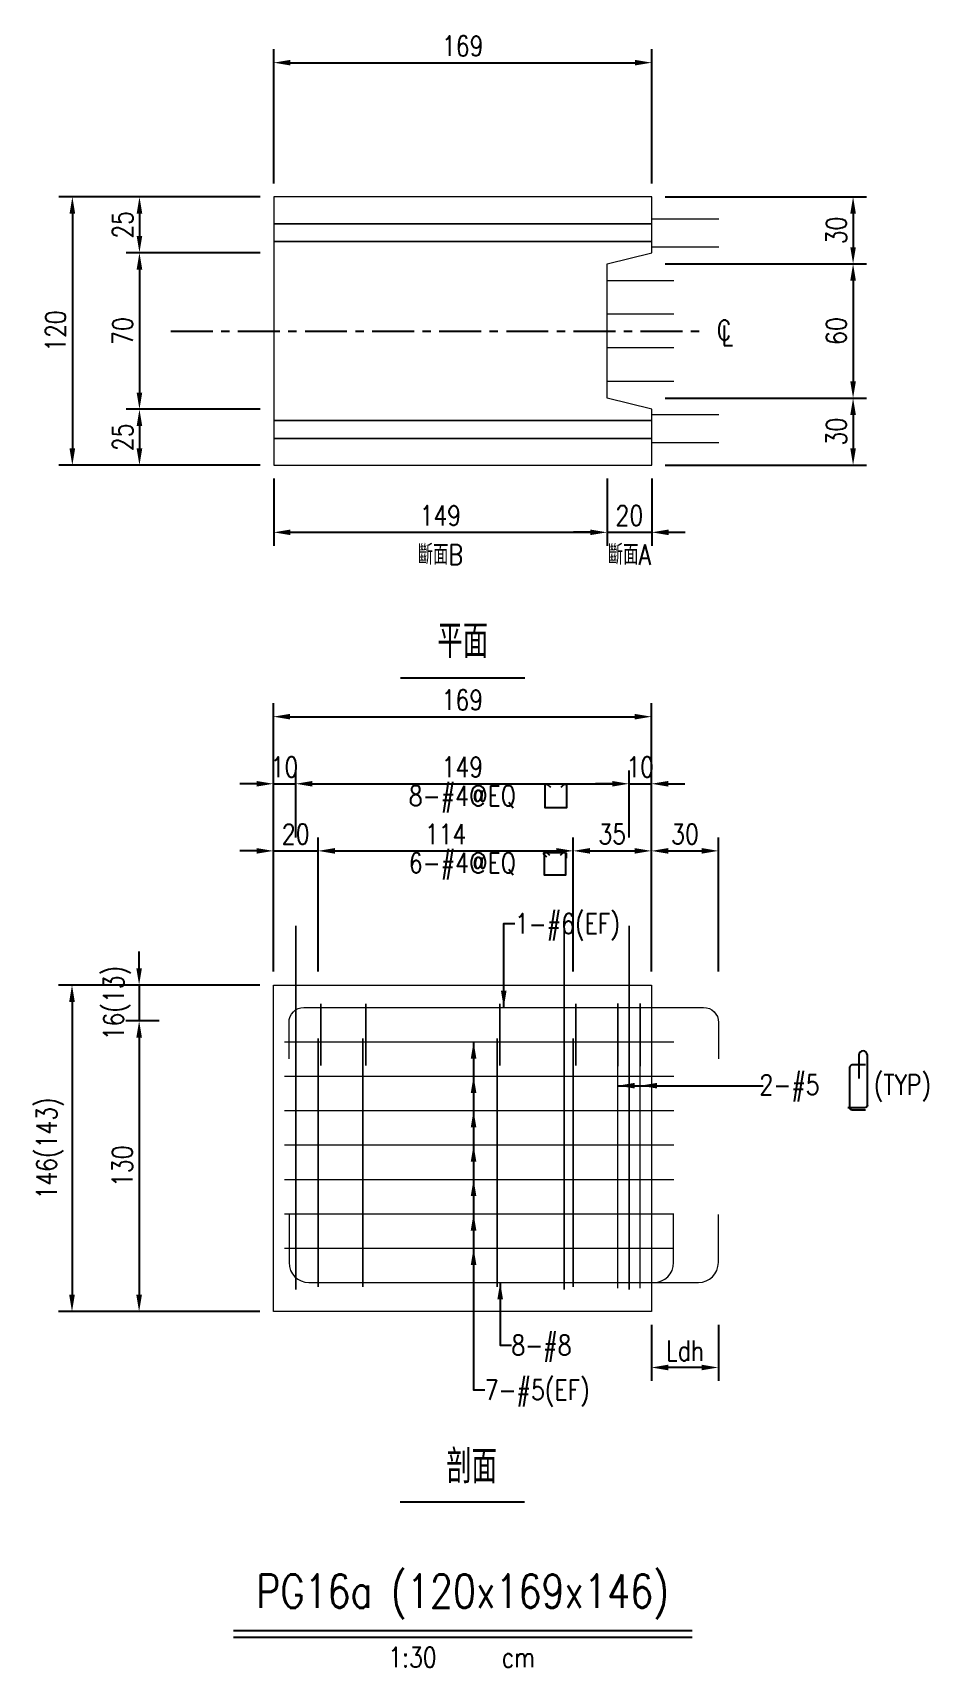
# Model space of a CAD drawing. Extents: x -4754 to 10419, y -19960 to 3841.
# Drawn here: x 4047 to 4447, y 2683 to 3414 of the extents above; entities that cross this region are included whole.
import ezdxf
from ezdxf.enums import TextEntityAlignment as Align

# ---------------------------------------------------------------- set-up
doc = ezdxf.new("R2010")
doc.units = 0
doc.header["$LTSCALE"] = 3
doc.linetypes.add('CENTER', pattern=[2, 1.25, -0.25, 0.25, -0.25])
doc.layers.get('0').update_dxf_attribs({"linetype": 'CONTINUOUS'})
doc.layers.add('HB_0', color=7, linetype='CONTINUOUS', transparency=0.5)
for name, color, linetype in [('HB_DIM', 1, 'CONTINUOUS'), ('HB_TXT_CTEXT', 2, 'CONTINUOUS'), ('鋼筋', 3, 'CONTINUOUS')]:
    doc.layers.add(name, color=color, linetype=linetype)
doc.styles.get("Standard").update_dxf_attribs({"font": 'ROMANS.shx', "width": 0.8, "bigfont": 'LCHINA.shx'})
doc.dimstyles.new('30', dxfattribs={"dimscale": 3, "dimtxt": 3, "dimasz": 2.5, "dimexe": 2, "dimexo": 2, "dimgap": 1, "dimtad": 1, "dimdsep": 46, "dimtxsty": 'Standard', "dimcen": 0, "dimclrd": 256, "dimclre": 256, "dimclrt": 2, "dimadec": 0, "dimazin": 0, "dimtfac": 1, "dimtix": 1, "dimtmove": 2, "dimatfit": 3, "dimfxl": 1, "dimtolj": 1, "dimtzin": 0, "dimarcsym": 0})

# ---------------------------------------------------------------- blocks, each defined once
blk = doc.blocks.new('beam_Topview')
at = {"layer": 'HB_TXT_CTEXT', "color": 4, "linetype": 'Continuous'}
blk.add_line((-27.76, 0), (27.76, 0), dxfattribs=at)
at = {"layer": 'HB_TXT_CTEXT', "color": 4, "linetype": 'Continuous', "width": 0.8}
blk.add_text('平面', height=15, rotation=360, dxfattribs=at).set_placement((0, 16.5), align=Align.MIDDLE)
blk = doc.blocks.new('beam_title')
at = {"layer": 'HB_TXT_CTEXT', "color": 3, "linetype": 'Continuous'}
blk.add_line((-102.52, 3), (102.52, 3), dxfattribs=at)
at = {"layer": 'HB_TXT_CTEXT', "color": 1, "linetype": 'Continuous'}
blk.add_line((-102.52, 0), (102.52, 0), dxfattribs=at)
at = {"color": 3, "linetype": 'Continuous', "width": 0.8}
blk.add_attdef('A', text='', height=15, dxfattribs=at).set_placement((0, 19.49), align=Align.MIDDLE)
at = {"color": 2, "linetype": 'Continuous', "width": 0.8}
for tag, p in [('1:30', (-22.44, -9)), ('CM', (24.84, -9))]:
    blk.add_attdef(tag, text='', height=9, dxfattribs=at).set_placement(p, align=Align.MIDDLE)
blk = doc.blocks.new('*D141')
at = {"layer": 'HB_DIM', "linetype": 'Continuous', "lineweight": -2}
for p, q in [((4154.22, 3346.95), (4154.22, 3406.95)), ((4323.22, 3346.95), (4323.22, 3406.95)), ((4161.72, 3400.95), (4315.72, 3400.95))]:
    blk.add_line(p, q, dxfattribs=at)
at = {"layer": 'HB_DIM'}
for points in [[(4161.72, 3402.2), (4161.72, 3399.7), (4154.22, 3400.95)], [(4315.72, 3399.7), (4315.72, 3402.2), (4323.22, 3400.95)]]:
    blk.add_solid(points, dxfattribs=at)
at = {"layer": 'HB_DIM', "color": 2, "linetype": 'Continuous', "insert": (4238.72, 3408.45), "char_height": 9, "attachment_point": 5, "rotation": 0}
blk.add_mtext('\\A1;169', dxfattribs=at)
blk = doc.blocks.new('*D142')
at = {"layer": 'HB_DIM', "linetype": 'Continuous', "lineweight": -2}
for p, q in [((4154.22, 3214.95), (4154.22, 3184.95)), ((4303.22, 3214.95), (4303.22, 3184.95)), ((4161.72, 3190.95), (4295.72, 3190.95))]:
    blk.add_line(p, q, dxfattribs=at)
at = {"layer": 'HB_DIM'}
for points in [[(4161.72, 3192.2), (4161.72, 3189.7), (4154.22, 3190.95)], [(4295.72, 3189.7), (4295.72, 3192.2), (4303.22, 3190.95)]]:
    blk.add_solid(points, dxfattribs=at)
at = {"layer": 'HB_DIM', "color": 2, "linetype": 'Continuous', "insert": (4228.72, 3198.45), "char_height": 9, "attachment_point": 5, "rotation": 0}
blk.add_mtext('\\A1;149', dxfattribs=at)
blk = doc.blocks.new('*D143')
at = {"layer": 'HB_DIM', "linetype": 'Continuous', "lineweight": -2}
for p, q in [((4303.22, 3214.95), (4303.22, 3184.95)), ((4323.22, 3214.95), (4323.22, 3184.95)), ((4295.72, 3190.95), (4288.22, 3190.95)), ((4303.22, 3190.95), (4323.22, 3190.95)), ((4330.72, 3190.95), (4338.22, 3190.95))]:
    blk.add_line(p, q, dxfattribs=at)
at = {"layer": 'HB_DIM'}
for points in [[(4295.72, 3189.7), (4295.72, 3192.2), (4303.22, 3190.95)], [(4330.72, 3192.2), (4330.72, 3189.7), (4323.22, 3190.95)]]:
    blk.add_solid(points, dxfattribs=at)
at = {"layer": 'HB_DIM', "color": 2, "linetype": 'Continuous', "insert": (4313.22, 3198.45), "char_height": 9, "attachment_point": 5, "rotation": 0}
blk.add_mtext('\\A1;20', dxfattribs=at)
blk = doc.blocks.new('*D144')
at = {"layer": 'HB_DIM', "linetype": 'Continuous', "lineweight": -2}
for p, q in [((4148.22, 3340.95), (4058.22, 3340.95)), ((4064.22, 3333.45), (4064.22, 3228.45)), ((4148.22, 3220.95), (4058.22, 3220.95))]:
    blk.add_line(p, q, dxfattribs=at)
at = {"layer": 'HB_DIM'}
for points in [[(4065.47, 3333.45), (4062.97, 3333.45), (4064.22, 3340.95)], [(4062.97, 3228.45), (4065.47, 3228.45), (4064.22, 3220.95)]]:
    blk.add_solid(points, dxfattribs=at)
at = {"layer": 'HB_DIM', "color": 2, "linetype": 'Continuous', "insert": (4056.72, 3280.95), "char_height": 9, "attachment_point": 5, "rotation": 90}
blk.add_mtext('\\A1;120', dxfattribs=at)
blk = doc.blocks.new('*D145')
at = {"layer": 'HB_DIM', "linetype": 'Continuous', "lineweight": -2}
for p, q in [((4148.22, 3340.95), (4088.22, 3340.95)), ((4094.22, 3333.45), (4094.22, 3323.45)), ((4148.22, 3315.95), (4088.22, 3315.95))]:
    blk.add_line(p, q, dxfattribs=at)
at = {"layer": 'HB_DIM'}
for points in [[(4095.47, 3333.45), (4092.97, 3333.45), (4094.22, 3340.95)], [(4092.97, 3323.45), (4095.47, 3323.45), (4094.22, 3315.95)]]:
    blk.add_solid(points, dxfattribs=at)
at = {"layer": 'HB_DIM', "color": 2, "linetype": 'Continuous', "insert": (4086.72, 3328.45), "char_height": 9, "attachment_point": 5, "rotation": 90}
blk.add_mtext('\\A1;25', dxfattribs=at)
blk = doc.blocks.new('*D146')
at = {"layer": 'HB_DIM', "linetype": 'Continuous', "lineweight": -2}
for p, q in [((4148.22, 3315.95), (4088.22, 3315.95)), ((4094.22, 3308.45), (4094.22, 3253.45)), ((4148.22, 3245.95), (4088.22, 3245.95))]:
    blk.add_line(p, q, dxfattribs=at)
at = {"layer": 'HB_DIM'}
for points in [[(4095.47, 3308.45), (4092.97, 3308.45), (4094.22, 3315.95)], [(4092.97, 3253.45), (4095.47, 3253.45), (4094.22, 3245.95)]]:
    blk.add_solid(points, dxfattribs=at)
at = {"layer": 'HB_DIM', "color": 2, "linetype": 'Continuous', "insert": (4086.72, 3280.95), "char_height": 9, "attachment_point": 5, "rotation": 90}
blk.add_mtext('\\A1;70', dxfattribs=at)
blk = doc.blocks.new('*D147')
at = {"layer": 'HB_DIM', "linetype": 'Continuous', "lineweight": -2}
for p, q in [((4148.22, 3245.95), (4088.22, 3245.95)), ((4094.22, 3238.45), (4094.22, 3228.45)), ((4148.22, 3220.95), (4088.22, 3220.95))]:
    blk.add_line(p, q, dxfattribs=at)
at = {"layer": 'HB_DIM'}
for points in [[(4095.47, 3238.45), (4092.97, 3238.45), (4094.22, 3245.95)], [(4092.97, 3228.45), (4095.47, 3228.45), (4094.22, 3220.95)]]:
    blk.add_solid(points, dxfattribs=at)
at = {"layer": 'HB_DIM', "color": 2, "linetype": 'Continuous', "insert": (4086.72, 3233.45), "char_height": 9, "attachment_point": 5, "rotation": 90}
blk.add_mtext('\\A1;25', dxfattribs=at)
blk = doc.blocks.new('*D148')
at = {"layer": 'HB_DIM', "linetype": 'Continuous', "lineweight": -2}
for p, q in [((4329.22, 3340.95), (4419.22, 3340.95)), ((4413.22, 3333.45), (4413.22, 3318.45)), ((4329.22, 3310.95), (4419.22, 3310.95))]:
    blk.add_line(p, q, dxfattribs=at)
at = {"layer": 'HB_DIM'}
for points in [[(4414.47, 3333.45), (4411.97, 3333.45), (4413.22, 3340.95)], [(4411.97, 3318.45), (4414.47, 3318.45), (4413.22, 3310.95)]]:
    blk.add_solid(points, dxfattribs=at)
at = {"layer": 'HB_DIM', "color": 2, "linetype": 'Continuous', "insert": (4405.72, 3325.95), "char_height": 9, "attachment_point": 5, "rotation": 90}
blk.add_mtext('\\A1;30', dxfattribs=at)
blk = doc.blocks.new('*D149')
at = {"layer": 'HB_DIM', "linetype": 'Continuous', "lineweight": -2}
for p, q in [((4329.22, 3310.95), (4419.22, 3310.95)), ((4413.22, 3303.45), (4413.22, 3258.45)), ((4329.22, 3250.95), (4419.22, 3250.95))]:
    blk.add_line(p, q, dxfattribs=at)
at = {"layer": 'HB_DIM'}
for points in [[(4414.47, 3303.45), (4411.97, 3303.45), (4413.22, 3310.95)], [(4411.97, 3258.45), (4414.47, 3258.45), (4413.22, 3250.95)]]:
    blk.add_solid(points, dxfattribs=at)
at = {"layer": 'HB_DIM', "color": 2, "linetype": 'Continuous', "insert": (4405.72, 3280.95), "char_height": 9, "attachment_point": 5, "rotation": 90}
blk.add_mtext('\\A1;60', dxfattribs=at)
blk = doc.blocks.new('*D150')
at = {"layer": 'HB_DIM', "linetype": 'Continuous', "lineweight": -2}
for p, q in [((4329.22, 3250.95), (4419.22, 3250.95)), ((4413.22, 3243.45), (4413.22, 3228.45)), ((4329.22, 3220.95), (4419.22, 3220.95))]:
    blk.add_line(p, q, dxfattribs=at)
at = {"layer": 'HB_DIM'}
for points in [[(4414.47, 3243.45), (4411.97, 3243.45), (4413.22, 3250.95)], [(4411.97, 3228.45), (4414.47, 3228.45), (4413.22, 3220.95)]]:
    blk.add_solid(points, dxfattribs=at)
at = {"layer": 'HB_DIM', "color": 2, "linetype": 'Continuous', "insert": (4405.72, 3235.95), "char_height": 9, "attachment_point": 5, "rotation": 90}
blk.add_mtext('\\A1;30', dxfattribs=at)
blk = doc.blocks.new('cl')
at = {"layer": 'HB_TXT_CTEXT', "linetype": 'Continuous', "width": 0.8}
for s, p in [('C', (-0.18, 0.11)), ('L', (0.23, -0.56))]:
    blk.add_text(s, height=2.5, dxfattribs=at).set_placement(p, align=Align.MIDDLE)
blk = doc.blocks.new('beam_SectionSide')
at = {"layer": 'HB_TXT_CTEXT', "color": 4, "linetype": 'Continuous'}
blk.add_line((-27.76, 0), (27.76, 0), dxfattribs=at)
at = {"layer": 'HB_TXT_CTEXT', "color": 4, "linetype": 'Continuous', "width": 0.8}
blk.add_text(' 剖面', height=15, rotation=360, dxfattribs=at).set_placement((0, 16.5), align=Align.MIDDLE)
blk = doc.blocks.new('rebar_arrowD')
at = {"color": 1, "linetype": 'Continuous'}
blk.add_solid([(-1.25, -7.5), (0, 0), (1.25, -7.5)], dxfattribs=at)
blk = doc.blocks.new('*D369')
at = {"layer": 'HB_DIM', "linetype": 'Continuous', "lineweight": -2}
for p, q in [((4323.07, 2836.51), (4323.07, 2811.51)), ((4353.01, 2836.51), (4353.01, 2811.51)), ((4345.51, 2817.51), (4330.57, 2817.51))]:
    blk.add_line(p, q, dxfattribs=at)
at = {"layer": 'HB_DIM'}
for points in [[(4330.57, 2818.76), (4330.57, 2816.26), (4323.07, 2817.51)], [(4345.51, 2816.26), (4345.51, 2818.76), (4353.01, 2817.51)]]:
    blk.add_solid(points, dxfattribs=at)
at = {"layer": 'HB_DIM', "color": 2, "linetype": 'Continuous', "insert": (4338.04, 2825.01), "char_height": 9, "attachment_point": 5, "rotation": 0}
blk.add_mtext('\\A1;Ldh', dxfattribs=at)
blk = doc.blocks.new('rebar_arrowU')
at = {"color": 1, "linetype": 'Continuous'}
blk.add_solid([(-1.25, -7.5), (0, 0), (1.25, -7.5)], dxfattribs=at)
blk = doc.blocks.new('rebar_arrowL')
at = {"color": 1, "linetype": 'Continuous', "extrusion": (0, 0, -1)}
blk.add_solid([(-7.5, 1.25), (0, 0), (-7.5, -1.25)], dxfattribs=at)
blk = doc.blocks.new('rebar_2Tie_180_90')
at = {"layer": 'HB_TXT_CTEXT', "linetype": 'Continuous'}
for points in [[(46.52, -8.69), (46.52, 13.68, 1), (42.68, 13.68), (42.68, 3.28)], [(45.67, 9.28), (39.8, 9.28, 0.414214), (38.6, 8.08), (38.6, -9.57)], [(46.52, -8.69, -0.414214), (45.32, -9.89), (37.81, -9.89)], [(38.6, -9.57, 0.414214), (39.8, -10.77), (45.67, -10.77)]]:
    blk.add_lwpolyline(points, format="xyb", dxfattribs=at)
at = {"color": 2, "linetype": 'Continuous', "width": 0.8}
for tag, p in [('2-D16', (-1.67, 0.43)), ('(TYP)', (49.39, 0.45))]:
    blk.add_attdef(tag, text='', height=9, dxfattribs=at).set_placement(p, align=Align.MIDDLE_LEFT)
blk = doc.blocks.new('*D370')
at = {"layer": 'HB_DIM', "linetype": 'Continuous', "lineweight": -2}
for p, q in [((4154.07, 2994.51), (4154.07, 3114.51)), ((4323.07, 2994.51), (4323.07, 3114.51)), ((4161.57, 3108.51), (4315.57, 3108.51))]:
    blk.add_line(p, q, dxfattribs=at)
at = {"layer": 'HB_DIM'}
for points in [[(4161.57, 3109.76), (4161.57, 3107.26), (4154.07, 3108.51)], [(4315.57, 3107.26), (4315.57, 3109.76), (4323.07, 3108.51)]]:
    blk.add_solid(points, dxfattribs=at)
at = {"layer": 'HB_DIM', "color": 2, "linetype": 'Continuous', "insert": (4238.57, 3116.01), "char_height": 9, "attachment_point": 5, "rotation": 0}
blk.add_mtext('\\A1;169', dxfattribs=at)
blk = doc.blocks.new('*D371')
at = {"layer": 'HB_DIM', "linetype": 'Continuous', "lineweight": -2}
for p, q in [((4154.07, 3054.51), (4154.07, 3084.51)), ((4164.07, 3054.51), (4164.07, 3084.51)), ((4146.57, 3078.51), (4139.07, 3078.51)), ((4154.07, 3078.51), (4164.07, 3078.51)), ((4171.57, 3078.51), (4179.07, 3078.51))]:
    blk.add_line(p, q, dxfattribs=at)
at = {"layer": 'HB_DIM'}
for points in [[(4146.57, 3077.26), (4146.57, 3079.76), (4154.07, 3078.51)], [(4171.57, 3079.76), (4171.57, 3077.26), (4164.07, 3078.51)]]:
    blk.add_solid(points, dxfattribs=at)
at = {"layer": 'HB_DIM', "color": 2, "linetype": 'Continuous', "insert": (4159.07, 3086.01), "char_height": 9, "attachment_point": 5, "rotation": 0}
blk.add_mtext('\\A1;10', dxfattribs=at)
blk = doc.blocks.new('*D372')
at = {"layer": 'HB_DIM', "linetype": 'Continuous', "lineweight": -2}
for p, q in [((4164.07, 3054.51), (4164.07, 3084.51)), ((4313.07, 3054.51), (4313.07, 3084.51)), ((4171.57, 3078.51), (4305.57, 3078.51))]:
    blk.add_line(p, q, dxfattribs=at)
at = {"layer": 'HB_DIM'}
for points in [[(4171.57, 3079.76), (4171.57, 3077.26), (4164.07, 3078.51)], [(4305.57, 3077.26), (4305.57, 3079.76), (4313.07, 3078.51)]]:
    blk.add_solid(points, dxfattribs=at)
at = {"layer": 'HB_DIM', "color": 2, "linetype": 'Continuous', "insert": (4238.57, 3086.01), "char_height": 9, "attachment_point": 5, "rotation": 0}
blk.add_mtext('\\A1;149', dxfattribs=at)
blk = doc.blocks.new('*D373')
at = {"layer": 'HB_DIM', "linetype": 'Continuous', "lineweight": -2}
for p, q in [((4313.07, 3054.51), (4313.07, 3084.51)), ((4323.07, 3054.51), (4323.07, 3084.51)), ((4305.57, 3078.51), (4298.07, 3078.51)), ((4313.07, 3078.51), (4323.07, 3078.51)), ((4330.57, 3078.51), (4338.07, 3078.51))]:
    blk.add_line(p, q, dxfattribs=at)
at = {"layer": 'HB_DIM'}
for points in [[(4305.57, 3077.26), (4305.57, 3079.76), (4313.07, 3078.51)], [(4330.57, 3079.76), (4330.57, 3077.26), (4323.07, 3078.51)]]:
    blk.add_solid(points, dxfattribs=at)
at = {"layer": 'HB_DIM', "color": 2, "linetype": 'Continuous', "insert": (4318.07, 3086.01), "char_height": 9, "attachment_point": 5, "rotation": 0}
blk.add_mtext('\\A1;10', dxfattribs=at)
blk = doc.blocks.new('*D374')
at = {"layer": 'HB_DIM', "linetype": 'Continuous', "lineweight": -2}
for p, q in [((4146.57, 3048.51), (4139.07, 3048.51)), ((4154.07, 2994.51), (4154.07, 3054.51)), ((4154.07, 3048.51), (4174.07, 3048.51)), ((4174.07, 2994.51), (4174.07, 3054.51)), ((4181.57, 3048.51), (4189.07, 3048.51))]:
    blk.add_line(p, q, dxfattribs=at)
at = {"layer": 'HB_DIM'}
for points in [[(4146.57, 3047.26), (4146.57, 3049.76), (4154.07, 3048.51)], [(4181.57, 3049.76), (4181.57, 3047.26), (4174.07, 3048.51)]]:
    blk.add_solid(points, dxfattribs=at)
at = {"layer": 'HB_DIM', "color": 2, "linetype": 'Continuous', "insert": (4164.07, 3056.01), "char_height": 9, "attachment_point": 5, "rotation": 0}
blk.add_mtext('\\A1;20', dxfattribs=at)
blk = doc.blocks.new('*D375')
at = {"layer": 'HB_DIM', "linetype": 'Continuous', "lineweight": -2}
for p, q in [((4174.07, 2994.51), (4174.07, 3054.51)), ((4181.57, 3048.51), (4280.57, 3048.51)), ((4288.07, 2994.51), (4288.07, 3054.51))]:
    blk.add_line(p, q, dxfattribs=at)
at = {"layer": 'HB_DIM'}
for points in [[(4181.57, 3049.76), (4181.57, 3047.26), (4174.07, 3048.51)], [(4280.57, 3047.26), (4280.57, 3049.76), (4288.07, 3048.51)]]:
    blk.add_solid(points, dxfattribs=at)
at = {"layer": 'HB_DIM', "color": 2, "linetype": 'Continuous', "insert": (4231.07, 3056.01), "char_height": 9, "attachment_point": 5, "rotation": 0}
blk.add_mtext('\\A1;114', dxfattribs=at)
blk = doc.blocks.new('*D376')
at = {"layer": 'HB_DIM', "linetype": 'Continuous', "lineweight": -2}
for p, q in [((4288.07, 2994.51), (4288.07, 3054.51)), ((4295.57, 3048.51), (4315.57, 3048.51)), ((4323.07, 2994.51), (4323.07, 3054.51))]:
    blk.add_line(p, q, dxfattribs=at)
at = {"layer": 'HB_DIM'}
for points in [[(4295.57, 3049.76), (4295.57, 3047.26), (4288.07, 3048.51)], [(4315.57, 3047.26), (4315.57, 3049.76), (4323.07, 3048.51)]]:
    blk.add_solid(points, dxfattribs=at)
at = {"layer": 'HB_DIM', "color": 2, "linetype": 'Continuous', "insert": (4305.57, 3056.01), "char_height": 9, "attachment_point": 5, "rotation": 0}
blk.add_mtext('\\A1;35', dxfattribs=at)
blk = doc.blocks.new('*D377')
at = {"layer": 'HB_DIM', "linetype": 'Continuous', "lineweight": -2}
for p, q in [((4323.07, 2994.51), (4323.07, 3054.51)), ((4330.57, 3048.51), (4345.57, 3048.51)), ((4353.07, 2994.51), (4353.07, 3054.51))]:
    blk.add_line(p, q, dxfattribs=at)
at = {"layer": 'HB_DIM'}
for points in [[(4330.57, 3049.76), (4330.57, 3047.26), (4323.07, 3048.51)], [(4345.57, 3047.26), (4345.57, 3049.76), (4353.07, 3048.51)]]:
    blk.add_solid(points, dxfattribs=at)
at = {"layer": 'HB_DIM', "color": 2, "linetype": 'Continuous', "insert": (4338.07, 3056.01), "char_height": 9, "attachment_point": 5, "rotation": 0}
blk.add_mtext('\\A1;30', dxfattribs=at)
blk = doc.blocks.new('*D378')
at = {"layer": 'HB_DIM', "linetype": 'Continuous', "lineweight": -2}
for p, q in [((4148.07, 2988.51), (4058.07, 2988.51)), ((4064.07, 2981.01), (4064.07, 2850.01)), ((4148.07, 2842.51), (4058.07, 2842.51))]:
    blk.add_line(p, q, dxfattribs=at)
at = {"layer": 'HB_DIM'}
for points in [[(4065.32, 2981.01), (4062.82, 2981.01), (4064.07, 2988.51)], [(4062.82, 2850.01), (4065.32, 2850.01), (4064.07, 2842.51)]]:
    blk.add_solid(points, dxfattribs=at)
at = {"layer": 'HB_DIM', "color": 2, "linetype": 'Continuous', "insert": (4054.22, 2915.51), "char_height": 9, "attachment_point": 5, "rotation": 90}
blk.add_mtext('\\A1;146(143)', dxfattribs=at)
blk = doc.blocks.new('*D379')
at = {"layer": 'HB_DIM', "linetype": 'Continuous', "lineweight": -2}
for p, q in [((4094.07, 2996.01), (4094.07, 3003.51)), ((4148.07, 2988.51), (4088.07, 2988.51)), ((4094.07, 2988.51), (4094.07, 2972.51)), ((4103.07, 2972.51), (4088.07, 2972.51)), ((4094.07, 2965.01), (4094.07, 2957.51))]:
    blk.add_line(p, q, dxfattribs=at)
at = {"layer": 'HB_DIM'}
for points in [[(4092.82, 2996.01), (4095.32, 2996.01), (4094.07, 2988.51)], [(4095.32, 2965.01), (4092.82, 2965.01), (4094.07, 2972.51)]]:
    blk.add_solid(points, dxfattribs=at)
at = {"layer": 'HB_DIM', "color": 2, "linetype": 'Continuous', "insert": (4084.22, 2980.51), "char_height": 9, "attachment_point": 5, "rotation": 90}
blk.add_mtext('\\A1;16(13)', dxfattribs=at)
blk = doc.blocks.new('*D380')
at = {"layer": 'HB_DIM', "linetype": 'Continuous', "lineweight": -2}
for p, q in [((4103.07, 2972.51), (4088.07, 2972.51)), ((4094.07, 2965.01), (4094.07, 2850.01)), ((4148.07, 2842.51), (4088.07, 2842.51))]:
    blk.add_line(p, q, dxfattribs=at)
at = {"layer": 'HB_DIM'}
for points in [[(4095.32, 2965.01), (4092.82, 2965.01), (4094.07, 2972.51)], [(4092.82, 2850.01), (4095.32, 2850.01), (4094.07, 2842.51)]]:
    blk.add_solid(points, dxfattribs=at)
at = {"layer": 'HB_DIM', "color": 2, "linetype": 'Continuous', "insert": (4086.57, 2907.51), "char_height": 9, "attachment_point": 5, "rotation": 90}
blk.add_mtext('\\A1;130', dxfattribs=at)
blk = doc.blocks.new('dim_rebar_HoopU')
at = {"linetype": 'Continuous'}
blk.add_lwpolyline([(44.17, 4.47), (45.41, 5.71, -0.668179), (46.47, 5.27), (46.47, -4.68), (37.02, -4.68), (37.02, 5.27, -0.668179), (38.09, 5.71), (39.33, 4.47)], format="xyb", dxfattribs=at)
at = {"linetype": 'Continuous', "width": 0.8}
blk.add_attdef('25-D13@EQ', text='', height=9, dxfattribs=at).set_placement((0, 0), align=Align.MIDDLE)
blk = doc.blocks.new('dim_rebar_HoopUwithTie')
at = {"linetype": 'Continuous'}
for points in [[(37.71, 3.13), (36.52, 4.32, -0.668179), (36.95, 5.34), (45.82, 5.34, -0.414214), (46.42, 4.74), (46.42, 2.79)], [(43.88, 4.04), (45.07, 5.23, -0.668179), (46.09, 4.81), (46.09, -4.89), (36.68, -4.89), (36.68, 4.81, -0.668179), (37.71, 5.23), (38.89, 4.04)]]:
    blk.add_lwpolyline(points, format="xyb", dxfattribs=at)
at = {"linetype": 'Continuous', "width": 0.8}
blk.add_attdef('22-D13@EQ', text='', height=9, dxfattribs=at).set_placement((0, 0), align=Align.MIDDLE)

msp = doc.modelspace()

# ---------------------------------------------------------------- linework, layer by layer
at = {"layer": 'HB_0', "lineweight": 5}
for p, q in [((4303.223, 3340.95, 143), (4154.223, 3340.95, 143)), ((4154.223, 3340.95, 143), (4154.223, 3328.95, 143)), ((4323.223, 3340.95, 143), (4303.223, 3340.95, 143)), ((4323.223, 3328.95, 143), (4323.223, 3340.95, 143)), ((4303.223, 3328.95, 143), (4154.223, 3328.95, 143)), ((4154.223, 3328.95, 143), (4154.223, 3320.95, 130)), ((4154.223, 3328.95, 143), (4303.223, 3328.95, 143)), ((4323.223, 3328.95, 143), (4303.223, 3328.95, 143)), ((4303.223, 3328.95, 143), (4323.223, 3328.95, 143)), ((4323.223, 3320.95, 130), (4323.223, 3328.95, 143)), ((4154.223, 3320.95, 130), (4303.223, 3320.95, 130)), ((4303.223, 3320.95, 130), (4154.223, 3320.95, 130)), ((4154.223, 3320.95, 130), (4154.223, 3240.95, 130)), ((4323.223, 3320.95, 130), (4303.223, 3320.95, 130)), ((4303.223, 3320.95, 130), (4323.223, 3320.95, 130)), ((4323.223, 3315.95, 130), (4323.223, 3320.95, 130)), ((4303.223, 3310.95, 130), (4323.223, 3315.95, 130)), ((4303.223, 3250.95, 130), (4303.223, 3310.95, 130)), ((4323.223, 3245.95, 130), (4303.223, 3250.95, 130)), ((4323.223, 3240.95, 130), (4323.223, 3245.95, 130)), ((4303.223, 3240.95, 130), (4154.223, 3240.95, 130)), ((4154.223, 3240.95, 130), (4154.223, 3232.95, 146)), ((4154.223, 3240.95, 130), (4303.223, 3240.95, 130)), ((4303.223, 3240.95, 130), (4323.223, 3240.95, 130)), ((4323.223, 3240.95, 130), (4303.223, 3240.95, 130)), ((4323.223, 3232.95, 146), (4323.223, 3240.95, 130)), ((4303.223, 3232.95, 146), (4154.223, 3232.95, 146)), ((4154.223, 3232.95, 146), (4154.223, 3220.95, 146)), ((4154.223, 3232.95, 146), (4303.223, 3232.95, 146)), ((4303.223, 3232.95, 146), (4323.223, 3232.95, 146)), ((4323.223, 3232.95, 146), (4303.223, 3232.95, 146)), ((4323.223, 3220.95, 146), (4323.223, 3232.95, 146)), ((4154.223, 3220.95, 146), (4303.223, 3220.95, 146)), ((4303.223, 3220.95, 146), (4323.223, 3220.95, 146)), ((4154.073, 2988.507), (4303.073, 2988.507)), ((4154.073, 2972.507, -8), (4154.073, 2988.507)), ((4154.073, 2842.507, -108), (4154.073, 2985.507, -108)), ((4303.073, 2988.507), (4323.073, 2988.507)), ((4323.073, 2988.507), (4323.073, 2972.507, -8)), ((4323.073, 2985.507, -108), (4323.073, 2842.507, -108)), ((4323.073, 2972.507, -13), (4323.073, 2842.507, -13)), ((4303.073, 2842.507, -108), (4154.073, 2842.507, -108)), ((4323.073, 2842.507, -108), (4303.073, 2842.507, -108)), ((4323.073, 2842.507, -13), (4303.073, 2842.507, -18))]:
    msp.add_line(p, q, dxfattribs=at)
at = {"layer": 'HB_0', "color": 1, "linetype": 'CENTER', "ltscale": 5}
msp.add_lwpolyline([(4108.223, 3280.95), (4346.223, 3280.95)], dxfattribs=at)
at = {"layer": 'HB_TXT_CTEXT', "color": 1, "linetype": 'Continuous'}
for points in [[(4257.073, 2978.507), (4257.073, 2986.007), (4257.073, 3016.007), (4262.073, 3016.007)], [(4243.573, 2963.132), (4243.573, 2870.882), (4243.573, 2807.507), (4248.573, 2807.507)], [(4308.073, 2943.507), (4318.073, 2943.507), (4373.073, 2943.507)], [(4255.473, 2855.507), (4255.473, 2842.507), (4255.473, 2827.507), (4260.473, 2827.507)]]:
    msp.add_lwpolyline(points, dxfattribs=at)
at = {"layer": '鋼筋', "lineweight": 5}
for p, q in [((4353.16, 3330.95, 21.89), (4323.223, 3330.95, 21.89)), ((4353.16, 3318.45, 21.89), (4323.223, 3318.45, 21.89)), ((4333.16, 3303.45, 21.89), (4303.223, 3303.45, 21.89)), ((4333.16, 3288.45, 21.89), (4303.223, 3288.45, 21.89)), ((4333.16, 3273.45, 21.89), (4303.223, 3273.45, 21.89)), ((4333.16, 3258.45, 21.89), (4303.223, 3258.45, 21.89)), ((4353.16, 3243.45, 21.89), (4323.223, 3243.45, 21.89)), ((4353.16, 3230.95, 21.89), (4323.223, 3230.95, 21.89)), ((4164.073, 3004.142, -81.055), (4164.073, 3011.762, -81.055)), ((4164.073, 3011.762, -87.405), (4164.073, 2855.507, -87.405)), ((4164.073, 2855.507, -8.595), (4164.073, 3011.762, -8.595)), ((4164.073, 3011.762, -14.945), (4164.073, 3004.142, -14.945)), ((4284.073, 3004.142, -81.055), (4284.073, 3011.762, -81.055)), ((4284.073, 3011.762, -87.405), (4284.073, 2855.507, -87.405)), ((4284.073, 2855.507, -8.595), (4284.073, 3011.762, -8.595)), ((4284.073, 3011.762, -14.945), (4284.073, 3004.142, -14.945)), ((4313.073, 3004.142, -81.055), (4313.073, 3011.762, -81.055)), ((4313.073, 3011.762, -87.405), (4313.073, 2855.507, -87.405)), ((4313.073, 2855.507, -8.595), (4313.073, 3011.762, -8.595)), ((4313.073, 3011.762, -14.945), (4313.073, 3004.142, -14.945)), ((4167.758, 2978.507, -98), (4346.388, 2978.507, -98)), ((4175.343, 2952.51, -94.83), (4175.343, 2976.922, -94.83)), ((4175.343, 2976.922, -101.18), (4175.343, 2952.51, -101.18)), ((4195.343, 2952.51, -94.83), (4195.343, 2976.922, -94.83)), ((4195.343, 2976.922, -101.18), (4195.343, 2952.51, -101.18)), ((4255.343, 2952.51, -94.83), (4255.343, 2976.922, -94.83)), ((4255.343, 2976.922, -101.18), (4255.343, 2952.51, -101.18)), ((4289.343, 2952.51, -94.83), (4289.343, 2976.922, -94.83)), ((4289.343, 2976.922, -101.18), (4289.343, 2952.51, -101.18)), ((4308.073, 2857.02, -102.13), (4308.073, 2976.282, -102.13)), ((4308.073, 2976.282, -94.18), (4308.073, 2952.27, -94.18)), ((4318.073, 2857.02, -102.13), (4318.073, 2976.282, -102.13)), ((4318.073, 2976.282, -94.18), (4318.073, 2952.27, -94.18)), ((4161.073, 2955.587, -98), (4161.073, 2971.822, -98)), ((4353.073, 2971.822, -98), (4353.073, 2955.587, -98)), ((4159.073, 2963.132, -98), (4333.073, 2963.132, -98)), ((4174.073, 2953.767, -93.555), (4174.073, 2961.387, -93.555)), ((4174.073, 2961.387, -99.905), (4174.073, 2856.777, -99.905)), ((4174.073, 2856.777, 3.905), (4174.073, 2961.387, 3.905)), ((4174.073, 2961.387, -2.445), (4174.073, 2953.767, -2.445)), ((4194.073, 2953.767, -93.555), (4194.073, 2961.387, -93.555)), ((4194.073, 2961.387, -99.905), (4194.073, 2856.777, -99.905)), ((4194.073, 2856.777, 3.905), (4194.073, 2961.387, 3.905)), ((4194.073, 2961.387, -2.445), (4194.073, 2953.767, -2.445)), ((4254.073, 2953.767, -93.555), (4254.073, 2961.387, -93.555)), ((4254.073, 2961.387, -99.905), (4254.073, 2856.777, -99.905)), ((4254.073, 2856.777, 3.905), (4254.073, 2961.387, 3.905)), ((4254.073, 2961.387, -2.445), (4254.073, 2953.767, -2.445)), ((4288.073, 2953.767, -93.555), (4288.073, 2961.387, -93.555)), ((4288.073, 2961.387, -99.905), (4288.073, 2856.777, -99.905)), ((4288.073, 2856.777, 3.905), (4288.073, 2961.387, 3.905)), ((4288.073, 2961.387, -2.445), (4288.073, 2953.767, -2.445)), ((4159.073, 2947.757, -98), (4333.073, 2947.757, -98)), ((4159.073, 2932.382, -98), (4333.073, 2932.382, -98)), ((4159.073, 2917.007, -98), (4333.073, 2917.007, -98)), ((4159.073, 2901.632, -98), (4333.073, 2901.632, -98)), ((4159.073, 2886.257, -98), (4333.073, 2886.257, -98)), ((4161.073, 2885.987, -98), (4161.073, 2864.397, -98)), ((4161.073, 2885.987, -85.5), (4161.073, 2864.397, -85.5)), ((4161.073, 2885.987, -70.5), (4161.073, 2864.397, -70.5)), ((4161.073, 2885.987, -55.5), (4161.073, 2864.397, -55.5)), ((4333.01, 2864.397, -70.5), (4333.01, 2885.987, -70.5)), ((4333.01, 2864.397, -55.5), (4333.01, 2885.987, -55.5)), ((4353.01, 2864.397, -98), (4353.01, 2885.987, -98)), ((4353.01, 2864.397, -85.5), (4353.01, 2885.987, -85.5)), ((4159.073, 2870.882, -98), (4333.073, 2870.882, -98)), ((4164.073, 2852.332, -84.23), (4164.073, 2852.332, -11.77)), ((4169.963, 2855.507, -98), (4344.12, 2855.507, -98)), ((4169.963, 2855.507, -85.5), (4344.12, 2855.507, -85.5)), ((4169.963, 2855.507, -70.5), (4324.12, 2855.507, -70.5)), ((4169.963, 2855.507, -55.5), (4324.12, 2855.507, -55.5)), ((4174.073, 2853.602, -96.73), (4174.073, 2853.602, 0.73)), ((4194.073, 2853.602, -96.73), (4194.073, 2853.602, 0.73)), ((4254.073, 2853.602, -96.73), (4254.073, 2853.602, 0.73)), ((4284.073, 2852.332, -84.23), (4284.073, 2852.332, -11.77)), ((4288.073, 2853.602, -96.73), (4288.073, 2853.602, 0.73)), ((4308.073, 2853.045, -88.615), (4308.073, 2853.045, -98.155)), ((4313.073, 2852.332, -84.23), (4313.073, 2852.332, -11.77)), ((4318.073, 2853.045, -88.615), (4318.073, 2853.045, -98.155))]:
    msp.add_line(p, q, dxfattribs=at)
at = {"layer": '鋼筋', "lineweight": 5, "extrusion": (-1, 2.44929e-16, 0)}
for centre, start, end in [((-3011.762, -84.23, -4164.073), 90, 270), ((-3011.762, -11.77, -4164.073), 90, 270), ((-3011.762, -84.23, -4284.073), 90, 270), ((-3011.762, -11.77, -4284.073), 90, 270), ((-3011.762, -84.23, -4313.073), 90, 270), ((-3011.762, -11.77, -4313.073), 90, 270), ((-2976.922, -98.005, -4175.343), 90, 270), ((-2976.922, -98.005, -4195.343), 90, 270), ((-2976.922, -98.005, -4255.343), 90, 270), ((-2976.922, -98.005, -4289.343), 90, 270), ((-2961.387, -96.73, -4174.073), 90, 270), ((-2961.387, 0.73, -4174.073), 90, 270), ((-2961.387, -96.73, -4194.073), 90, 270), ((-2961.387, 0.73, -4194.073), 90, 270), ((-2961.387, -96.73, -4254.073), 90, 270), ((-2961.387, 0.73, -4254.073), 90, 270), ((-2961.387, -96.73, -4288.073), 90, 270), ((-2961.387, 0.73, -4288.073), 90, 270), ((-2855.507, -84.23, -4164.073), 270, 0), ((-2855.507, -11.77, -4164.073), 0, 90), ((-2856.777, -96.73, -4174.073), 270, 0), ((-2856.777, 0.73, -4174.073), 0, 90), ((-2856.777, -96.73, -4194.073), 270, 0), ((-2856.777, 0.73, -4194.073), 0, 90), ((-2856.777, -96.73, -4254.073), 270, 0), ((-2856.777, 0.73, -4254.073), 0, 90), ((-2855.507, -84.23, -4284.073), 270, 0), ((-2855.507, -11.77, -4284.073), 0, 90), ((-2856.777, -96.73, -4288.073), 270, 0), ((-2856.777, 0.73, -4288.073), 0, 90), ((-2855.507, -84.23, -4313.073), 270, 0), ((-2855.507, -11.77, -4313.073), 0, 90)]:
    msp.add_arc(centre, 3.175, start, end, dxfattribs=at)
at = {"layer": '鋼筋', "lineweight": 5, "extrusion": (0, 0, -1)}
for centre, start, end in [((-4167.758, 2971.822, 98), 0, 90), ((-4346.388, 2971.822, 98), 90, 180)]:
    msp.add_arc(centre, 6.685, start, end, dxfattribs=at)
at = {"layer": '鋼筋', "lineweight": 5, "extrusion": (1, -2.44929e-16, 1.22465e-16)}
for centre, start, end in [((2976.282, -98.155, 4308.073), 270, 90), ((2976.282, -98.155, 4318.073), 270, 90), ((2857.02, -98.155, 4308.073), 180, 270), ((2857.02, -98.155, 4318.073), 180, 270)]:
    msp.add_arc(centre, 3.975, start, end, dxfattribs=at)
at = {"layer": '鋼筋', "lineweight": 5}
for centre, start, end in [((4169.963, 2864.397, -98), 180, 270), ((4169.963, 2864.397, -85.5), 180, 270), ((4169.963, 2864.397, -70.5), 180, 270), ((4169.963, 2864.397, -55.5), 180, 270), ((4324.12, 2864.397, -70.5), 270, 0), ((4324.12, 2864.397, -55.5), 270, 0), ((4344.12, 2864.397, -98), 270, 0), ((4344.12, 2864.397, -85.5), 270, 0)]:
    msp.add_arc(centre, 8.89, start, end, dxfattribs=at)

# ---------------------------------------------------------------- block references
at = {"layer": 'HB_0', "linetype": 'Continuous', "xscale": 3.6, "yscale": 3.6, "zscale": 3.6}
msp.add_blockref('cl', (4356.223, 3280.95, 146), dxfattribs=at)
at = {"layer": 'HB_TXT_CTEXT', "color": 0, "linetype": 'Continuous', "rotation": 360}
for name, p in [('beam_Topview', (4238.723, 3125.95)), ('beam_SectionSide', (4238.573, 2757.507))]:
    msp.add_blockref(name, p, dxfattribs=at)
at = {"layer": 'HB_TXT_CTEXT', "linetype": 'Continuous'}
for name, p, values in [('dim_rebar_HoopU', (4238.573, 3072.507, -108), {'25-D13@EQ': '8-#4@EQ'}), ('dim_rebar_HoopUwithTie', (4238.573, 3042.507, -108), {'22-D13@EQ': '6-#4@EQ'}), ('rebar_2Tie_180_90', (4373.073, 2943.507, -88.615), {'2-D16': '2-#5', '(TYP)': '(TYP)'})]:
    msp.add_blockref(name, p, dxfattribs=at).add_auto_attribs(values)
at = {"layer": 'HB_TXT_CTEXT', "linetype": 'Continuous', "rotation": 180}
msp.add_blockref('rebar_arrowD', (4257.073, 2978.507, -98), dxfattribs=at)
at = {"layer": 'HB_TXT_CTEXT', "linetype": 'Continuous'}
for name, p in [('rebar_arrowU', (4243.573, 2963.132, -98)), ('rebar_arrowU', (4243.573, 2947.757, -98)), ('rebar_arrowL', (4308.073, 2943.507, -88.615)), ('rebar_arrowL', (4318.073, 2943.507, -88.615)), ('rebar_arrowU', (4243.573, 2932.382, -98)), ('rebar_arrowU', (4243.573, 2917.007, -98)), ('rebar_arrowU', (4243.573, 2901.632, -98)), ('rebar_arrowU', (4243.573, 2886.257, -98)), ('rebar_arrowU', (4243.573, 2870.882, -98)), ('rebar_arrowU', (4255.473, 2855.507))]:
    msp.add_blockref(name, p, dxfattribs=at)
at = {"layer": 'HB_TXT_CTEXT', "color": 0, "linetype": 'Continuous', "rotation": 360}
msp.add_blockref('beam_title', (4238.723, 2696.95), dxfattribs=at).add_auto_attribs({'A': 'PG16a (120x169x146)', '1:30': '1:30', 'CM': 'cm'})

# ---------------------------------------------------------------- texts
at = {"layer": 'HB_TXT_CTEXT', "linetype": 'Continuous', "width": 0.8}
for s, p in [('斷面B', (4228.723, 3180.95)), ('斷面A', (4313.223, 3180.95))]:
    msp.add_text(s, height=9, dxfattribs=at).set_placement(p, align=Align.MIDDLE_CENTER)
for s, p in [('1-#6(EF)', (4262.073, 3016.007, -98)), ('8-#8', (4260.473, 2827.507)), ('7-#5(EF)', (4248.573, 2807.507, -98))]:
    msp.add_text(s, height=9, dxfattribs=at).set_placement(p, align=Align.MIDDLE_LEFT)

# ---------------------------------------------------------------- dimensions: what is measured, and where the dimension line sits
at = {"layer": 'HB_DIM', "linetype": 'Continuous'}
for base, p1, p2, angle, override, picture, middle in [((4323.223, 3400.95), (4154.223, 3340.95, 130), (4323.223, 3340.95, 130), 0, {"dimpost": '<>'}, '*D141', (4238.723, 3408.45)), ((4064.223, 3220.95), (4154.223, 3340.95, 130), (4154.223, 3220.95, 130), 90, {"dimtad": 4, "dimpost": '<>'}, '*D144', (4056.723, 3280.95)), ((4094.223, 3315.95), (4154.223, 3340.95, 130), (4154.223, 3315.95, 130), 90, {"dimtad": 4, "dimpost": '<>'}, '*D145', (4086.723, 3328.45)), ((4413.223, 3310.95), (4323.223, 3340.95, 130), (4323.223, 3310.95, 130), 90, {"dimtad": 4, "dimpost": '<>'}, '*D148', (4405.723, 3325.95)), ((4094.223, 3245.95), (4154.223, 3315.95, 130), (4154.223, 3245.95, 130), 90, {"dimtad": 4, "dimpost": '<>'}, '*D146', (4086.723, 3280.95)), ((4413.223, 3250.95), (4323.223, 3310.95, 130), (4323.223, 3250.95, 130), 90, {"dimtad": 4, "dimpost": '<>'}, '*D149', (4405.723, 3280.95)), ((4094.223, 3220.95), (4154.223, 3245.95, 130), (4154.223, 3220.95, 130), 90, {"dimtad": 4, "dimpost": '<>'}, '*D147', (4086.723, 3233.45)), ((4413.223, 3220.95), (4323.223, 3250.95, 130), (4323.223, 3220.95, 130), 90, {"dimtad": 4, "dimpost": '<>'}, '*D150', (4405.723, 3235.95)), ((4303.223, 3190.95), (4154.223, 3220.95, 130), (4303.223, 3220.95, 130), 0, {"dimpost": '<>'}, '*D142', (4228.723, 3198.45)), ((4323.223, 3190.95), (4303.223, 3220.95, 130), (4323.223, 3220.95, 130), 0, {"dimpost": '<>'}, '*D143', (4313.223, 3198.45)), ((4323.073, 3108.507), (4154.073, 2988.507, -108), (4323.073, 2988.507, -108), 0, {"dimpost": '<>'}, '*D370', (4238.573, 3116.007)), ((4164.073, 3078.507), (4154.073, 3048.507, -108), (4164.073, 3048.507, -108), 0, {"dimpost": '<>'}, '*D371', (4159.073, 3086.007)), ((4313.073, 3078.507), (4164.073, 3048.507, -108), (4313.073, 3048.507, -108), 0, {"dimpost": '<>'}, '*D372', (4238.573, 3086.007)), ((4323.073, 3078.507), (4313.073, 3048.507, -108), (4323.073, 3048.507, -108), 0, {"dimpost": '<>'}, '*D373', (4318.073, 3086.007)), ((4174.073, 3048.507), (4154.073, 2988.507, -108), (4174.073, 2988.507, -108), 0, {"dimpost": '<>'}, '*D374', (4164.073, 3056.007)), ((4288.073, 3048.507), (4174.073, 2988.507, -108), (4288.073, 2988.507, -108), 0, {"dimpost": '<>'}, '*D375', (4231.073, 3056.007)), ((4323.073, 3048.507), (4288.073, 2988.507, -108), (4323.073, 2988.507, -108), 0, {"dimpost": '<>'}, '*D376', (4305.573, 3056.007)), ((4353.073, 3048.507), (4323.073, 2988.507, -108), (4353.073, 2988.507, -108), 0, {"dimpost": '<>'}, '*D377', (4338.073, 3056.007)), ((4094.073, 2842.507), (4109.073, 2972.507, -108), (4154.073, 2842.507, -108), 90, {"dimtad": 4, "dimpost": '<>'}, '*D380', (4086.573, 2907.507))]:
    dim = msp.add_linear_dim(base=base, p1=p1, p2=p2, angle=angle, dimstyle='30', override=override, dxfattribs=at)
    dim.commit()
    dim.dimension.update_dxf_attribs({"geometry": picture, "text_midpoint": middle})
for base, p1, p2, angle, text, override, picture, middle in [((4094.073, 2972.507), (4154.073, 2988.507, -108), (4109.073, 2972.507, -108), 90, '<>(13)', {"dimtad": 4, "dimpost": '<>'}, '*D379', (4084.216, 2980.507)), ((4064.073, 2842.507), (4154.073, 2988.507, -108), (4154.073, 2842.507, -108), 90, '<>(143)', {"dimtad": 4, "dimpost": '<>'}, '*D378', (4054.216, 2915.507)), ((4323.073, 2817.507), (4353.01, 2842.507, -98), (4323.073, 2842.507, -108), 0, 'Ldh', {"dimpost": '<>'}, '*D369', (4338.042, 2825.007))]:
    dim = msp.add_linear_dim(base=base, p1=p1, p2=p2, angle=angle, text=text, dimstyle='30', override=override, dxfattribs=at)
    dim.commit()
    dim.dimension.update_dxf_attribs({"geometry": picture, "text_midpoint": middle})

doc.saveas('drawing.dxf')
